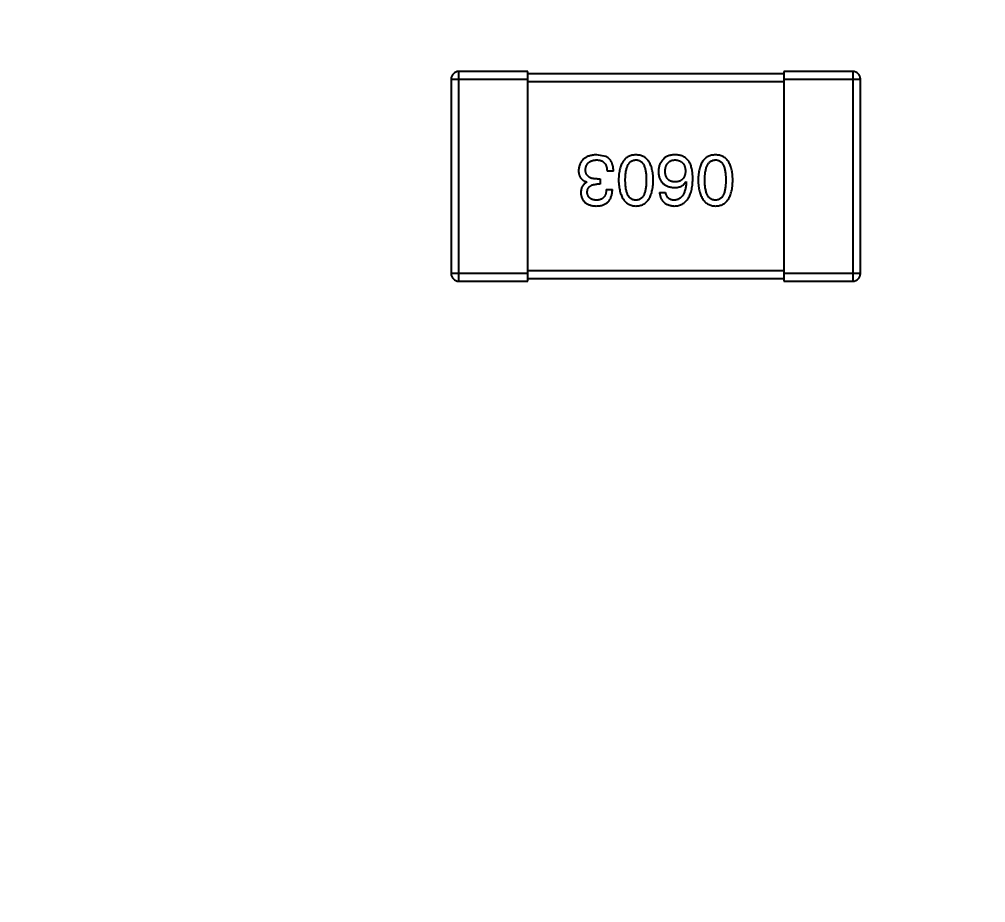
# Model space of a CAD drawing. Header units: inches. Extents: x -36 to 490, y -51 to 98.
# Drawn here: x 406.8 to 410.578, y 3.586 to 7.04 of the extents above; entities that cross this region are included whole.
import ezdxf

# ---------------------------------------------------------------- set-up
doc = ezdxf.new("R2010")
doc.units = ezdxf.units.IN
doc.header["$LTSCALE"] = 1.21
doc.header["$MEASUREMENT"] = 0
doc.header["$PDMODE"] = 3
doc.header["$PDSIZE"] = 0.3125
doc.layers.get('0').update_dxf_attribs({"linetype": 'CONTINUOUS'})
doc.layers.get('Defpoints').update_dxf_attribs({"linetype": 'CONTINUOUS'})
doc.layers.add('DIM', color=3, linetype='CONTINUOUS')
doc.styles.get("Standard").update_dxf_attribs({"font": 'txt', "width": 0.8})
doc.dimstyles.get("Standard").update_dxf_attribs({"dimtxt": 0.15625, "dimasz": 0.1875, "dimexe": 0.125, "dimexo": 0.0625, "dimgap": 0.09, "dimtad": 0, "dimtih": 1, "dimtoh": 1, "dimzin": 4, "dimdsep": 46, "dimtxsty": 'Standard', "dimblk": '_FILLED', "dimblk1": '_FILLED', "dimblk2": '_FILLED', "dimcen": 0.09, "dimazin": 1, "dimtp": 0.01, "dimtm": 0.01, "dimtfac": 1, "dimtofl": 0, "dimtmove": 0, "dimatfit": 3, "dimldrblk": '_FILLED', "dimfxl": 1, "dimtolj": 1, "dimtzin": 4, "dimarcsym": 0})

# ---------------------------------------------------------------- blocks, each defined once
blk = doc.blocks.new('_FILLED')
at = {"color": 0, "linetype": 'ByBlock'}
blk.add_solid([(0, 0), (-1, 0.1667), (-1, -0.1667)], dxfattribs=at)
blk = doc.blocks.new('*D70')
at = {"layer": 'Defpoints', "color": 0}
for p in [(406.8003, 41.9888), (406.8003, -7.0611), (488.6342, -7.0611)]:
    blk.add_point(p, dxfattribs=at)
at = {"layer": 'DIM', "color": 0, "lineweight": -2}
for p, q in [((406.8628, 41.9888), (488.7592, 41.9888)), ((488.6342, 39.4488), (488.6342, 21.3872)), ((488.6342, -4.5211), (488.6342, 13.5405)), ((406.8628, -7.0611), (488.7592, -7.0611))]:
    blk.add_line(p, q, dxfattribs=at)
at = {"layer": 'DIM', "color": 0, "lineweight": -2, "xscale": 2.54, "yscale": 2.54, "zscale": 2.54}
for p, rotation in [((488.6342, 41.9888), 90), ((488.6342, -7.0611), 270)]:
    blk.add_blockref('_FILLED', p, dxfattribs=dict(at, rotation=rotation))
at = {"layer": 'DIM', "color": 0, "insert": (488.6342, 17.4638), "char_height": 2.5, "attachment_point": 5, "rotation": 90, "line_spacing_factor": 2.5}
blk.add_mtext('\\A1;49.05', dxfattribs=at)

msp = doc.modelspace()

# ---------------------------------------------------------------- linework, layer by layer
at = {"color": 7, "linetype": 'Continuous'}
for p, q in [((408.4881, 6.8061), (408.7881, 6.8061)), ((408.4881, 6.8061), (408.4881, 6.0461)), ((408.7881, 6.8361), (408.5181, 6.8361)), ((408.5181, 6.0161), (408.5181, 6.8361)), ((408.7881, 6.0161), (408.7881, 6.8361)), ((409.7881, 6.8261), (408.7881, 6.8261)), ((410.0581, 6.8361), (409.7881, 6.8361)), ((409.7881, 6.8361), (409.7881, 6.0161)), ((409.7881, 6.8061), (410.0881, 6.8061)), ((410.0581, 6.8361), (410.0581, 6.0161)), ((410.0881, 6.0461), (410.0881, 6.8061)), ((408.7881, 6.7961), (409.7881, 6.7961)), ((409.0933, 6.5033), (409.0573, 6.5098)), ((409.1228, 6.4464), (409.0977, 6.4464)), ((409.019, 6.4027), (409.019, 6.4038)), ((409.0704, 6.3951), (409.0573, 6.3951)), ((409.0584, 6.4158), (409.0704, 6.4158)), ((409.0704, 6.4158), (409.0704, 6.3951)), ((409.4064, 6.406), (409.4075, 6.4049)), ((409.0944, 6.3743), (409.1185, 6.3743)), ((409.3026, 6.3623), (409.3266, 6.3623)), ((408.7881, 6.0461), (408.4881, 6.0461)), ((409.7881, 6.0561), (408.7881, 6.0561)), ((410.0881, 6.0461), (409.7881, 6.0461)), ((408.5181, 6.0161), (408.7881, 6.0161)), ((408.7881, 6.0261), (409.7881, 6.0261)), ((409.7881, 6.0161), (410.0581, 6.0161))]:
    msp.add_line(p, q, dxfattribs=at)
for centre, start, end in [((408.5181, 6.8061), 90, 180), ((410.0581, 6.8061), 0, 90), ((408.5181, 6.0461), 180, 270), ((410.0581, 6.0461), 270, 0)]:
    msp.add_arc(centre, 0.03, start, end, dxfattribs=at)
for points, knots in [([(409.0573, 6.5098), (409.0545, 6.5097), (409.0492, 6.5095), (409.0414, 6.5085), (409.0342, 6.5071), (409.0275, 6.5053), (409.0213, 6.5031), (409.0155, 6.5003), (409.0103, 6.4972), (409.0056, 6.4935), (409.0014, 6.4895), (408.9977, 6.4849), (408.9944, 6.48), (408.9918, 6.4745), (408.9896, 6.4687), (408.9879, 6.4624), (408.9867, 6.4557), (408.9864, 6.451), (408.9862, 6.4486)], [0, 0, 0, 0, 0.078078, 0.151942, 0.221594, 0.28726, 0.350176, 0.409768, 0.467648, 0.523784, 0.578904, 0.634014, 0.689819, 0.746826, 0.805875, 0.867063, 0.931764, 1, 1, 1, 1]), ([(409.1228, 6.4464), (409.1228, 6.4482), (409.1226, 6.4517), (409.1222, 6.4568), (409.1215, 6.4617), (409.1206, 6.4663), (409.1195, 6.4707), (409.1183, 6.4749), (409.1167, 6.4788), (409.115, 6.4825), (409.113, 6.4859), (409.1109, 6.4892), (409.1085, 6.4921), (409.1059, 6.4948), (409.1031, 6.4973), (409.1, 6.4995), (409.0968, 6.5016), (409.0945, 6.5027), (409.0933, 6.5033)], [0, 0, 0, 0, 0.078937, 0.154495, 0.226898, 0.296844, 0.363348, 0.427781, 0.48946, 0.549586, 0.607902, 0.664733, 0.720805, 0.776157, 0.831175, 0.886736, 0.943094, 1, 1, 1, 1]), ([(409.2105, 6.5098), (409.2079, 6.5097), (409.2027, 6.5095), (409.1952, 6.5082), (409.1882, 6.5062), (409.1816, 6.5034), (409.1756, 6.4999), (409.1701, 6.4956), (409.1651, 6.4905), (409.1606, 6.4847), (409.1566, 6.4781), (409.1531, 6.4708), (409.1501, 6.4627), (409.1477, 6.4539), (409.1456, 6.4444), (409.1442, 6.4341), (409.1432, 6.423), (409.1429, 6.4154), (409.1428, 6.4115)], [0, 0, 0, 0, 0.059134, 0.115603, 0.169236, 0.221572, 0.273254, 0.32474, 0.377319, 0.431815, 0.488555, 0.548609, 0.612242, 0.680182, 0.75251, 0.829782, 0.91231, 1, 1, 1, 1]), ([(409.2783, 6.4115), (409.2781, 6.4154), (409.2779, 6.423), (409.2768, 6.4341), (409.2754, 6.4444), (409.2734, 6.4539), (409.2709, 6.4627), (409.2679, 6.4708), (409.2644, 6.4781), (409.2604, 6.4847), (409.2559, 6.4905), (409.2509, 6.4956), (409.2454, 6.4999), (409.2394, 6.5034), (409.2328, 6.5062), (409.2258, 6.5082), (409.2183, 6.5095), (409.2132, 6.5097), (409.2105, 6.5098)], [0, 0, 0, 0, 0.087693, 0.170223, 0.247496, 0.319826, 0.387768, 0.451403, 0.511459, 0.568358, 0.622671, 0.675251, 0.726739, 0.778422, 0.830759, 0.884394, 0.940865, 1, 1, 1, 1]), ([(409.367, 6.5098), (409.3642, 6.5099), (409.3588, 6.51), (409.351, 6.5093), (409.3439, 6.5082), (409.3373, 6.5064), (409.3315, 6.5041), (409.3263, 6.5011), (409.3216, 6.4977), (409.3191, 6.4948), (409.3179, 6.4934)], [0, 0, 0, 0, 0.156782, 0.301945, 0.436395, 0.561474, 0.678489, 0.78853, 0.894967, 1, 1, 1, 1]), ([(409.4184, 6.4836), (409.4169, 6.4856), (409.414, 6.4896), (409.4088, 6.4947), (409.4031, 6.4992), (409.3969, 6.5029), (409.3901, 6.5058), (409.3829, 6.5079), (409.3751, 6.5094), (409.3698, 6.5097), (409.367, 6.5098)], [0, 0, 0, 0, 0.125033, 0.246266, 0.36603, 0.485265, 0.606781, 0.732144, 0.862551, 1, 1, 1, 1]), ([(409.5214, 6.5098), (409.5187, 6.5097), (409.5136, 6.5095), (409.506, 6.5082), (409.499, 6.5062), (409.4925, 6.5034), (409.4865, 6.4999), (409.481, 6.4956), (409.476, 6.4905), (409.4715, 6.4847), (409.4675, 6.4781), (409.464, 6.4708), (409.461, 6.4627), (409.4585, 6.4539), (409.4565, 6.4444), (409.455, 6.4341), (409.454, 6.423), (409.4538, 6.4154), (409.4536, 6.4115)], [0, 0, 0, 0, 0.059134, 0.115603, 0.169236, 0.221572, 0.273254, 0.32474, 0.377319, 0.431815, 0.488555, 0.548609, 0.612242, 0.680182, 0.75251, 0.829782, 0.91231, 1, 1, 1, 1]), ([(409.5891, 6.4115), (409.589, 6.4154), (409.5887, 6.423), (409.5877, 6.4341), (409.5863, 6.4444), (409.5842, 6.4539), (409.5817, 6.4627), (409.5787, 6.4708), (409.5753, 6.4781), (409.5713, 6.4847), (409.5668, 6.4905), (409.5618, 6.4956), (409.5563, 6.4999), (409.5502, 6.5034), (409.5437, 6.5062), (409.5367, 6.5082), (409.5292, 6.5095), (409.524, 6.5097), (409.5214, 6.5098)], [0, 0, 0, 0, 0.087693, 0.170223, 0.247496, 0.319826, 0.387768, 0.451403, 0.511459, 0.568358, 0.622671, 0.675251, 0.726739, 0.778422, 0.830759, 0.884394, 0.940865, 1, 1, 1, 1]), ([(409.0135, 6.4519), (409.0137, 6.4534), (409.0139, 6.4562), (409.0146, 6.4603), (409.0156, 6.4642), (409.017, 6.4678), (409.0186, 6.4711), (409.0205, 6.4742), (409.0228, 6.477), (409.0252, 6.4796), (409.0281, 6.4818), (409.0312, 6.4838), (409.0347, 6.4856), (409.0384, 6.487), (409.0424, 6.4882), (409.0467, 6.4891), (409.0514, 6.4898), (409.0545, 6.49), (409.0562, 6.4902)], [0, 0, 0, 0, 0.068514, 0.133941, 0.195994, 0.255362, 0.312994, 0.369441, 0.424687, 0.480522, 0.537148, 0.594801, 0.654411, 0.716817, 0.781981, 0.850498, 0.923306, 1, 1, 1, 1]), ([(409.0562, 6.4902), (409.0578, 6.4901), (409.061, 6.4901), (409.0656, 6.4895), (409.0699, 6.4887), (409.0739, 6.4875), (409.0776, 6.486), (409.081, 6.4841), (409.0841, 6.4818), (409.0868, 6.4793), (409.0893, 6.4763), (409.0914, 6.4731), (409.0933, 6.4695), (409.0948, 6.4655), (409.096, 6.4612), (409.0969, 6.4566), (409.0975, 6.4516), (409.0976, 6.4482), (409.0977, 6.4464)], [0, 0, 0, 0, 0.071272, 0.13882, 0.201858, 0.262757, 0.320043, 0.376709, 0.431462, 0.486034, 0.541209, 0.597703, 0.65589, 0.717768, 0.782056, 0.850407, 0.92277, 1, 1, 1, 1]), ([(409.169, 6.4115), (409.169, 6.4146), (409.1691, 6.4207), (409.1696, 6.4295), (409.1704, 6.4377), (409.1715, 6.4453), (409.1729, 6.4524), (409.1747, 6.4588), (409.1768, 6.4646), (409.1792, 6.4699), (409.182, 6.4745), (409.1851, 6.4786), (409.1885, 6.4821), (409.1923, 6.4849), (409.1964, 6.4872), (409.2008, 6.4888), (409.2056, 6.4898), (409.2088, 6.4901), (409.2105, 6.4902)], [0, 0, 0, 0, 0.094834, 0.184067, 0.267029, 0.344713, 0.417334, 0.484367, 0.546941, 0.604717, 0.65953, 0.710539, 0.759381, 0.806382, 0.853027, 0.900623, 0.949121, 1, 1, 1, 1]), ([(409.2105, 6.4902), (409.2122, 6.4901), (409.2153, 6.49), (409.22, 6.4891), (409.2243, 6.4875), (409.2283, 6.4853), (409.232, 6.4825), (409.2353, 6.4791), (409.2383, 6.4751), (409.241, 6.4704), (409.2434, 6.4652), (409.2454, 6.4593), (409.2471, 6.4528), (409.2486, 6.4457), (409.2496, 6.438), (409.2504, 6.4297), (409.2509, 6.4208), (409.2509, 6.4146), (409.251, 6.4115)], [0, 0, 0, 0, 0.049766, 0.097012, 0.143225, 0.188786, 0.235079, 0.282962, 0.333687, 0.387747, 0.445963, 0.508657, 0.576545, 0.649868, 0.72822, 0.812712, 0.903543, 1, 1, 1, 1]), ([(409.3179, 6.4934), (409.3163, 6.4917), (409.3132, 6.4883), (409.3092, 6.4827), (409.3058, 6.4769), (409.303, 6.4708), (409.3008, 6.4645), (409.2993, 6.458), (409.2984, 6.4512), (409.2983, 6.4466), (409.2982, 6.4443)], [0, 0, 0, 0, 0.129393, 0.255335, 0.378531, 0.500878, 0.622934, 0.746191, 0.87096, 1, 1, 1, 1]), ([(409.3244, 6.4454), (409.3245, 6.4471), (409.3247, 6.4504), (409.3255, 6.4553), (409.3264, 6.4599), (409.3275, 6.4641), (409.329, 6.468), (409.3307, 6.4716), (409.3327, 6.4749), (409.335, 6.4779), (409.3375, 6.4806), (409.3403, 6.4829), (409.3434, 6.4849), (409.3468, 6.4866), (409.3504, 6.488), (409.3542, 6.4891), (409.3584, 6.4898), (409.3612, 6.49), (409.3627, 6.4902)], [0, 0, 0, 0, 0.078863, 0.153308, 0.223539, 0.289857, 0.35341, 0.413572, 0.471721, 0.528235, 0.584279, 0.638781, 0.69466, 0.751251, 0.809198, 0.869697, 0.933318, 1, 1, 1, 1]), ([(409.3627, 6.4902), (409.3643, 6.4901), (409.3674, 6.49), (409.3719, 6.4893), (409.3761, 6.4884), (409.38, 6.4871), (409.3837, 6.4855), (409.387, 6.4835), (409.3901, 6.4813), (409.3927, 6.4787), (409.3953, 6.4758), (409.3974, 6.4725), (409.3993, 6.469), (409.4009, 6.4651), (409.4021, 6.4609), (409.4031, 6.4564), (409.4039, 6.4515), (409.4041, 6.4482), (409.4042, 6.4464)], [0, 0, 0, 0, 0.070403, 0.137196, 0.200053, 0.260887, 0.31876, 0.37535, 0.430743, 0.485927, 0.541678, 0.598832, 0.657726, 0.719441, 0.783504, 0.851852, 0.923533, 1, 1, 1, 1]), ([(409.4326, 6.4158), (409.4326, 6.4194), (409.4325, 6.4263), (409.4318, 6.4363), (409.4308, 6.4457), (409.4292, 6.4545), (409.4272, 6.4627), (409.4248, 6.4703), (409.4219, 6.4772), (409.4196, 6.4815), (409.4184, 6.4836)], [0, 0, 0, 0, 0.151498, 0.29521, 0.430242, 0.557137, 0.677306, 0.790845, 0.898111, 1, 1, 1, 1]), ([(409.4799, 6.4115), (409.4799, 6.4146), (409.4799, 6.4207), (409.4804, 6.4295), (409.4812, 6.4377), (409.4823, 6.4453), (409.4838, 6.4524), (409.4856, 6.4588), (409.4876, 6.4646), (409.4901, 6.4699), (409.4929, 6.4745), (409.496, 6.4786), (409.4994, 6.4821), (409.5031, 6.4849), (409.5072, 6.4872), (409.5117, 6.4888), (409.5164, 6.4898), (409.5197, 6.4901), (409.5214, 6.4902)], [0, 0, 0, 0, 0.094834, 0.184067, 0.267029, 0.344713, 0.417334, 0.484367, 0.546941, 0.604717, 0.65953, 0.710539, 0.759381, 0.806382, 0.853027, 0.900623, 0.949121, 1, 1, 1, 1]), ([(409.5214, 6.4902), (409.523, 6.4901), (409.5262, 6.49), (409.5309, 6.4891), (409.5352, 6.4875), (409.5391, 6.4853), (409.5428, 6.4825), (409.5462, 6.4791), (409.5492, 6.4751), (409.5518, 6.4704), (409.5542, 6.4652), (409.5563, 6.4593), (409.5579, 6.4528), (409.5594, 6.4457), (409.5605, 6.438), (409.5612, 6.4297), (409.5617, 6.4208), (409.5618, 6.4146), (409.5618, 6.4115)], [0, 0, 0, 0, 0.049766, 0.097012, 0.143225, 0.188786, 0.235079, 0.282962, 0.333687, 0.387747, 0.445963, 0.508657, 0.576545, 0.649868, 0.72822, 0.812712, 0.903543, 1, 1, 1, 1]), ([(408.9862, 6.4486), (408.9862, 6.4472), (408.9863, 6.4444), (408.9867, 6.4403), (408.9873, 6.4364), (408.9883, 6.4328), (408.9894, 6.4292), (408.9908, 6.4259), (408.9925, 6.4228), (408.9944, 6.4199), (408.9965, 6.4172), (408.999, 6.4147), (409.0017, 6.4124), (409.0047, 6.4102), (409.0079, 6.4083), (409.0113, 6.4066), (409.0151, 6.4051), (409.0177, 6.4043), (409.019, 6.4038)], [0, 0, 0, 0, 0.071215, 0.138707, 0.20396, 0.266995, 0.327734, 0.387609, 0.445602, 0.503345, 0.561136, 0.618597, 0.677672, 0.738255, 0.799989, 0.863961, 0.930555, 1, 1, 1, 1]), ([(409.0584, 6.4158), (409.0565, 6.4159), (409.053, 6.4159), (409.048, 6.4164), (409.0432, 6.417), (409.0388, 6.418), (409.0348, 6.4193), (409.0311, 6.4208), (409.0277, 6.4227), (409.0247, 6.4248), (409.0221, 6.4272), (409.0198, 6.4299), (409.0178, 6.4329), (409.0163, 6.4361), (409.0151, 6.4397), (409.0142, 6.4435), (409.0136, 6.4476), (409.0136, 6.4504), (409.0135, 6.4519)], [0, 0, 0, 0, 0.082495, 0.159728, 0.232496, 0.300725, 0.365163, 0.425859, 0.483728, 0.538892, 0.592921, 0.646195, 0.699968, 0.754746, 0.811387, 0.870806, 0.933482, 1, 1, 1, 1]), ([(409.2982, 6.4443), (409.2983, 6.4419), (409.2986, 6.4373), (409.2995, 6.4307), (409.301, 6.4245), (409.3028, 6.4187), (409.3051, 6.4133), (409.3079, 6.4083), (409.3111, 6.4038), (409.3148, 6.3997), (409.319, 6.396), (409.3235, 6.3926), (409.3286, 6.3898), (409.3341, 6.3874), (409.34, 6.3854), (409.3465, 6.3838), (409.3533, 6.3826), (409.3581, 6.3822), (409.3605, 6.382)], [0, 0, 0, 0, 0.071527, 0.139094, 0.20346, 0.264939, 0.323904, 0.381383, 0.437591, 0.493343, 0.549401, 0.606085, 0.664838, 0.725424, 0.788712, 0.855452, 0.925772, 1, 1, 1, 1]), ([(409.3638, 6.4038), (409.3623, 6.4039), (409.3593, 6.404), (409.3551, 6.4047), (409.3511, 6.4055), (409.3474, 6.4067), (409.344, 6.4083), (409.3408, 6.4101), (409.3379, 6.4123), (409.3353, 6.4147), (409.333, 6.4175), (409.3309, 6.4205), (409.3291, 6.4239), (409.3276, 6.4276), (409.3264, 6.4316), (409.3254, 6.4359), (409.3248, 6.4405), (409.3245, 6.4437), (409.3244, 6.4454)], [0, 0, 0, 0, 0.069884, 0.136529, 0.199638, 0.259844, 0.317774, 0.374356, 0.430026, 0.485148, 0.5409, 0.597889, 0.657472, 0.718614, 0.783613, 0.85129, 0.923712, 1, 1, 1, 1]), ([(409.4042, 6.4464), (409.4041, 6.4448), (409.4039, 6.4415), (409.4032, 6.4368), (409.4022, 6.4323), (409.4009, 6.4282), (409.3994, 6.4244), (409.3975, 6.421), (409.3955, 6.4178), (409.393, 6.415), (409.3904, 6.4125), (409.3874, 6.4103), (409.3842, 6.4083), (409.3806, 6.4068), (409.3768, 6.4056), (409.3727, 6.4046), (409.3683, 6.404), (409.3653, 6.4039), (409.3638, 6.4038)], [0, 0, 0, 0, 0.076072, 0.148369, 0.216753, 0.281358, 0.342792, 0.401604, 0.458929, 0.514444, 0.569818, 0.625343, 0.681554, 0.739608, 0.800134, 0.863477, 0.929547, 1, 1, 1, 1]), ([(409.019, 6.4027), (409.0171, 6.4018), (409.0134, 6.3999), (409.0084, 6.3962), (409.0042, 6.3919), (409.0008, 6.3869), (408.9982, 6.3813), (408.9963, 6.3752), (408.9952, 6.3684), (408.995, 6.3636), (408.995, 6.3612)], [0, 0, 0, 0, 0.125227, 0.244792, 0.361427, 0.478215, 0.59667, 0.722058, 0.856314, 1, 1, 1, 1]), ([(409.0201, 6.3634), (409.0202, 6.3646), (409.0203, 6.367), (409.0209, 6.3705), (409.0217, 6.3738), (409.0228, 6.3768), (409.0241, 6.3796), (409.0258, 6.3822), (409.0277, 6.3846), (409.0299, 6.3867), (409.0324, 6.3885), (409.0351, 6.3902), (409.0381, 6.3916), (409.0414, 6.3928), (409.045, 6.3937), (409.0489, 6.3944), (409.053, 6.3949), (409.0558, 6.395), (409.0573, 6.3951)], [0, 0, 0, 0, 0.067741, 0.131599, 0.192143, 0.249977, 0.306453, 0.361639, 0.416449, 0.471489, 0.527582, 0.584873, 0.644974, 0.70814, 0.77492, 0.845909, 0.920585, 1, 1, 1, 1]), ([(409.1428, 6.4115), (409.1429, 6.4074), (409.1433, 6.3996), (409.1444, 6.3883), (409.146, 6.3778), (409.1481, 6.368), (409.1506, 6.359), (409.1536, 6.3507), (409.1571, 6.3431), (409.1612, 6.3364), (409.1657, 6.3303), (409.1706, 6.3251), (409.1761, 6.3206), (409.182, 6.3168), (409.1885, 6.3139), (409.1954, 6.3117), (409.2028, 6.3103), (409.2079, 6.31), (409.2105, 6.3098)], [0, 0, 0, 0, 0.088475, 0.171606, 0.249595, 0.322626, 0.391327, 0.455765, 0.516374, 0.573675, 0.628522, 0.681161, 0.732559, 0.783563, 0.83504, 0.887639, 0.942585, 1, 1, 1, 1]), ([(409.2105, 6.3328), (409.2088, 6.3328), (409.2056, 6.333), (409.2008, 6.3339), (409.1964, 6.3354), (409.1922, 6.3376), (409.1885, 6.3404), (409.1851, 6.3438), (409.182, 6.3479), (409.1792, 6.3525), (409.1768, 6.3578), (409.1747, 6.3636), (409.1729, 6.3701), (409.1715, 6.3772), (409.1704, 6.3849), (409.1696, 6.3932), (409.1691, 6.4021), (409.169, 6.4083), (409.169, 6.4115)], [0, 0, 0, 0, 0.050604, 0.098688, 0.145699, 0.191791, 0.238625, 0.286717, 0.337546, 0.391814, 0.449755, 0.512106, 0.579685, 0.652048, 0.730262, 0.814146, 0.904281, 1, 1, 1, 1]), ([(409.2105, 6.3098), (409.2132, 6.31), (409.2183, 6.3102), (409.2259, 6.3115), (409.2328, 6.3136), (409.2394, 6.3164), (409.2454, 6.3201), (409.2509, 6.3246), (409.2559, 6.3298), (409.2604, 6.3358), (409.2644, 6.3426), (409.2679, 6.3502), (409.2709, 6.3585), (409.2734, 6.3676), (409.2754, 6.3775), (409.2768, 6.3881), (409.2779, 6.3995), (409.2781, 6.4074), (409.2783, 6.4115)], [0, 0, 0, 0, 0.057911, 0.113262, 0.165956, 0.217443, 0.268511, 0.319665, 0.372, 0.426129, 0.483365, 0.543779, 0.607756, 0.676562, 0.749704, 0.827713, 0.911177, 1, 1, 1, 1]), ([(409.251, 6.4115), (409.2509, 6.4083), (409.2509, 6.4021), (409.2504, 6.3932), (409.2496, 6.3849), (409.2486, 6.3772), (409.2471, 6.3701), (409.2454, 6.3636), (409.2434, 6.3578), (409.241, 6.3525), (409.2383, 6.3479), (409.2353, 6.3438), (409.2319, 6.3404), (409.2283, 6.3376), (409.2243, 6.3354), (409.22, 6.3339), (409.2153, 6.333), (409.2122, 6.3328), (409.2105, 6.3328)], [0, 0, 0, 0, 0.096452, 0.187278, 0.271765, 0.350519, 0.423437, 0.491321, 0.554011, 0.612224, 0.666281, 0.717003, 0.764884, 0.811423, 0.856783, 0.902993, 0.950236, 1, 1, 1, 1]), ([(409.3605, 6.3098), (409.3633, 6.31), (409.3688, 6.3103), (409.3768, 6.3118), (409.3843, 6.3141), (409.3913, 6.3171), (409.3977, 6.321), (409.4036, 6.3257), (409.4089, 6.3312), (409.4136, 6.3375), (409.4179, 6.3445), (409.4216, 6.3524), (409.4248, 6.361), (409.4274, 6.3705), (409.4296, 6.3807), (409.4311, 6.3917), (409.4322, 6.4035), (409.4325, 6.4116), (409.4326, 6.4158)], [0, 0, 0, 0, 0.058957, 0.115262, 0.16907, 0.221312, 0.273147, 0.324961, 0.377649, 0.432026, 0.488925, 0.549039, 0.612912, 0.680653, 0.753056, 0.830314, 0.912483, 1, 1, 1, 1]), ([(409.3605, 6.382), (409.3631, 6.382), (409.3682, 6.3821), (409.3755, 6.3833), (409.3822, 6.3852), (409.3884, 6.3878), (409.3939, 6.3912), (409.3988, 6.3954), (409.403, 6.4003), (409.4052, 6.4041), (409.4064, 6.406)], [0, 0, 0, 0, 0.144617, 0.279572, 0.40596, 0.526097, 0.64389, 0.760003, 0.877724, 1, 1, 1, 1]), ([(409.4075, 6.4049), (409.4073, 6.4021), (409.4069, 6.3966), (409.4059, 6.3886), (409.4046, 6.3812), (409.403, 6.3743), (409.4011, 6.3679), (409.3989, 6.3621), (409.3965, 6.3567), (409.3937, 6.3519), (409.3905, 6.3477), (409.3872, 6.3439), (409.3835, 6.3407), (409.3794, 6.3381), (409.3752, 6.3358), (409.3705, 6.3343), (409.3656, 6.3332), (409.3622, 6.3329), (409.3605, 6.3328)], [0, 0, 0, 0, 0.089218, 0.173709, 0.252753, 0.326963, 0.397099, 0.462534, 0.524018, 0.582178, 0.637235, 0.689955, 0.741228, 0.791618, 0.841661, 0.892925, 0.945259, 1, 1, 1, 1]), ([(409.4536, 6.4115), (409.4538, 6.4074), (409.4541, 6.3996), (409.4553, 6.3883), (409.4569, 6.3778), (409.4589, 6.368), (409.4615, 6.359), (409.4645, 6.3507), (409.468, 6.3431), (409.472, 6.3364), (409.4765, 6.3303), (409.4815, 6.3251), (409.487, 6.3206), (409.4929, 6.3168), (409.4994, 6.3139), (409.5063, 6.3117), (409.5137, 6.3103), (409.5188, 6.31), (409.5214, 6.3098)], [0, 0, 0, 0, 0.088475, 0.171606, 0.249595, 0.322626, 0.391327, 0.455765, 0.516374, 0.573675, 0.628522, 0.681161, 0.732559, 0.783563, 0.83504, 0.887639, 0.942585, 1, 1, 1, 1]), ([(409.5214, 6.3328), (409.5197, 6.3328), (409.5164, 6.333), (409.5117, 6.3339), (409.5072, 6.3354), (409.5031, 6.3376), (409.4994, 6.3404), (409.4959, 6.3438), (409.4929, 6.3479), (409.4901, 6.3525), (409.4877, 6.3578), (409.4855, 6.3636), (409.4838, 6.3701), (409.4823, 6.3772), (409.4812, 6.3849), (409.4804, 6.3932), (409.4799, 6.4021), (409.4799, 6.4083), (409.4799, 6.4115)], [0, 0, 0, 0, 0.050604, 0.098688, 0.145699, 0.191791, 0.238625, 0.286717, 0.337546, 0.391814, 0.449755, 0.512106, 0.579685, 0.652048, 0.730262, 0.814146, 0.904281, 1, 1, 1, 1]), ([(409.5214, 6.3098), (409.524, 6.31), (409.5292, 6.3102), (409.5367, 6.3115), (409.5437, 6.3136), (409.5503, 6.3164), (409.5563, 6.3201), (409.5618, 6.3246), (409.5668, 6.3298), (409.5713, 6.3358), (409.5753, 6.3426), (409.5787, 6.3502), (409.5818, 6.3585), (409.5842, 6.3676), (409.5863, 6.3775), (409.5877, 6.3881), (409.5887, 6.3995), (409.589, 6.4074), (409.5891, 6.4115)], [0, 0, 0, 0, 0.057911, 0.113262, 0.165956, 0.217443, 0.268511, 0.319665, 0.372, 0.426129, 0.483365, 0.543779, 0.607756, 0.676562, 0.749704, 0.827713, 0.911177, 1, 1, 1, 1]), ([(409.5618, 6.4115), (409.5618, 6.4083), (409.5617, 6.4021), (409.5612, 6.3932), (409.5605, 6.3849), (409.5594, 6.3772), (409.5579, 6.3701), (409.5563, 6.3636), (409.5542, 6.3578), (409.5518, 6.3525), (409.5492, 6.3479), (409.5462, 6.3438), (409.5428, 6.3404), (409.5392, 6.3376), (409.5352, 6.3354), (409.5309, 6.3339), (409.5262, 6.333), (409.523, 6.3328), (409.5214, 6.3328)], [0, 0, 0, 0, 0.096452, 0.187278, 0.271765, 0.350519, 0.423437, 0.491321, 0.554011, 0.612224, 0.666281, 0.717003, 0.764884, 0.811423, 0.856783, 0.902993, 0.950236, 1, 1, 1, 1]), ([(408.995, 6.3612), (408.9951, 6.3592), (408.9955, 6.3553), (408.9965, 6.3497), (408.998, 6.3444), (408.9998, 6.3395), (409.0022, 6.335), (409.0049, 6.3309), (409.008, 6.3271), (409.0116, 6.3237), (409.0156, 6.3206), (409.02, 6.318), (409.0248, 6.3157), (409.0301, 6.3138), (409.0357, 6.3122), (409.0418, 6.3111), (409.0483, 6.3102), (409.0528, 6.3099), (409.0551, 6.3098)], [0, 0, 0, 0, 0.067521, 0.132139, 0.193339, 0.252064, 0.309083, 0.364848, 0.420021, 0.475612, 0.532002, 0.589602, 0.649896, 0.712634, 0.778603, 0.848416, 0.922155, 1, 1, 1, 1]), ([(409.0562, 6.3328), (409.0548, 6.3328), (409.0521, 6.333), (409.0483, 6.3335), (409.0446, 6.3342), (409.0412, 6.335), (409.0381, 6.3362), (409.0352, 6.3375), (409.0326, 6.3391), (409.0302, 6.3409), (409.028, 6.3429), (409.0262, 6.3452), (409.0245, 6.3477), (409.0231, 6.3504), (409.022, 6.3533), (409.0211, 6.3565), (409.0204, 6.3599), (409.0202, 6.3622), (409.0201, 6.3634)], [0, 0, 0, 0, 0.078051, 0.151197, 0.220412, 0.286742, 0.34933, 0.409464, 0.467368, 0.52298, 0.578639, 0.633998, 0.690142, 0.746855, 0.805868, 0.867776, 0.932345, 1, 1, 1, 1]), ([(409.0551, 6.3098), (409.0576, 6.3099), (409.0625, 6.3101), (409.0696, 6.311), (409.0762, 6.3123), (409.0823, 6.3142), (409.088, 6.3165), (409.0932, 6.3193), (409.0979, 6.3226), (409.1021, 6.3264), (409.1059, 6.3307), (409.1092, 6.3355), (409.1119, 6.3408), (409.1142, 6.3466), (409.116, 6.3528), (409.1174, 6.3596), (409.1182, 6.3668), (409.1184, 6.3717), (409.1185, 6.3743)], [0, 0, 0, 0, 0.073232, 0.142595, 0.207997, 0.270074, 0.329156, 0.386529, 0.441846, 0.496976, 0.551877, 0.607941, 0.665637, 0.725446, 0.788542, 0.855101, 0.925196, 1, 1, 1, 1]), ([(409.0944, 6.3743), (409.0944, 6.3726), (409.0942, 6.3694), (409.0936, 6.3647), (409.0929, 6.3603), (409.0917, 6.3562), (409.0903, 6.3524), (409.0886, 6.349), (409.0866, 6.3459), (409.0844, 6.3431), (409.0818, 6.3406), (409.079, 6.3386), (409.0759, 6.3367), (409.0725, 6.3353), (409.0688, 6.3342), (409.0648, 6.3334), (409.0606, 6.3329), (409.0577, 6.3328), (409.0562, 6.3328)], [0, 0, 0, 0, 0.078134, 0.15164, 0.221358, 0.286689, 0.348614, 0.407697, 0.464247, 0.520153, 0.574432, 0.629291, 0.684538, 0.742032, 0.801329, 0.863637, 0.930123, 1, 1, 1, 1]), ([(409.3026, 6.3623), (409.3028, 6.3603), (409.3033, 6.3564), (409.3046, 6.3508), (409.3061, 6.3455), (409.3081, 6.3406), (409.3105, 6.336), (409.3132, 6.3318), (409.3163, 6.328), (409.3197, 6.3245), (409.3236, 6.3214), (409.3277, 6.3186), (409.3323, 6.3162), (409.3372, 6.3142), (409.3425, 6.3126), (409.3482, 6.3113), (409.3542, 6.3104), (409.3584, 6.31), (409.3605, 6.3098)], [0, 0, 0, 0, 0.06947, 0.136096, 0.199592, 0.260665, 0.319672, 0.377156, 0.433415, 0.489984, 0.546535, 0.604276, 0.663499, 0.725182, 0.788953, 0.855683, 0.926216, 1, 1, 1, 1]), ([(409.3605, 6.3328), (409.3582, 6.3329), (409.3539, 6.333), (409.3478, 6.3344), (409.3424, 6.3367), (409.3376, 6.34), (409.3337, 6.3443), (409.3305, 6.3494), (409.3281, 6.3555), (409.3271, 6.36), (409.3266, 6.3623)], [0, 0, 0, 0, 0.136586, 0.261496, 0.378089, 0.490612, 0.605522, 0.725767, 0.8561, 1, 1, 1, 1])]:
    msp.add_open_spline(points, degree=3, knots=knots, dxfattribs=at)

# ---------------------------------------------------------------- dimensions: what is measured, and where the dimension line sits
at = {"layer": 'DIM'}
dim = msp.add_linear_dim(base=(488.6342, -7.0611), p1=(406.8003, 41.9888), p2=(406.8003, -7.0611), angle=90, dimstyle='Standard', override={"dimtxt": 2.5, "dimasz": 2.54, "dimtih": 0, "dimtoh": 0, "dimzin": 0, "dimcen": 0.198, "dimadec": 0, "dimazin": 0, "dimtp": 0, "dimtm": 0, "dimtdec": 4, "dimtzin": 0}, dxfattribs=at)
dim.commit()
dim.dimension.update_dxf_attribs({"geometry": '*D70', "text_midpoint": (488.6342, 17.4638)})

doc.saveas('drawing.dxf')
